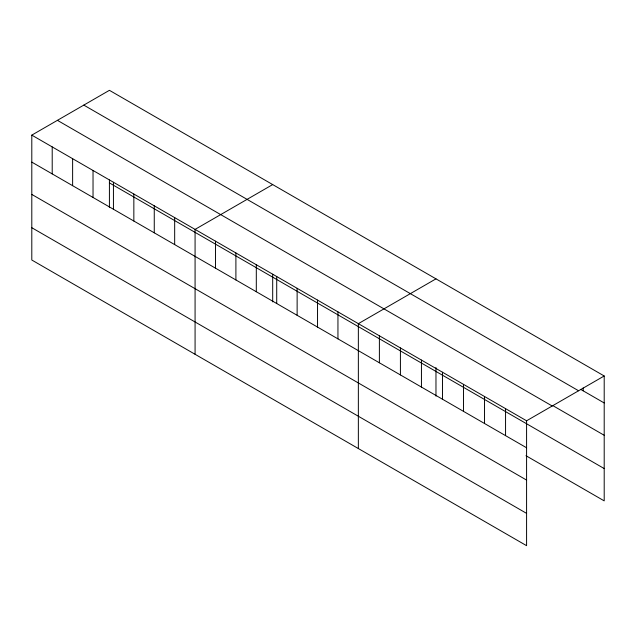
<?xml version="1.0" encoding="UTF-8"?>
<svg xmlns="http://www.w3.org/2000/svg" width="636" height="636" viewBox="0 0 636 636"><rect width="100%" height="100%" fill="white"/><g stroke="black" fill="none" stroke-linecap="round" stroke-linejoin="round"><path stroke-width="0.95" d="M31.8 135.126L526.584 420.786L526.584 545.68L31.8 260.021L31.8 135.126L109.416 90.32L604.2 375.979L604.2 500.874L525.972 455.71M272.693 184.583L195.077 229.397L195.077 354.292M435.97 278.854L358.354 323.66L358.354 448.555M526.584 420.786L604.2 375.979M580.652 389.367L604.2 402.962M83.801 105.107L578.585 390.766M552.891 405.649L604.2 435.278M57.415 120.339L552.199 405.999M109.416 182.906L604.2 468.565M31.8 162.116L526.584 447.776M31.8 194.425L526.584 480.085M31.8 227.712L526.584 513.371M583.172 387.936L583.172 390.822M505.556 408.646L505.556 435.636M484.529 396.506L484.529 423.497M463.501 384.367L463.501 411.357M442.473 372.227L442.473 399.217M435.97 367.521L435.97 396.149M421.445 360.087L421.445 387.07M400.418 347.948L400.418 374.93M379.39 335.808L379.39 362.79M337.947 311.879L337.947 338.869M317.539 300.097L317.539 327.087M297.131 288.315L297.131 315.297M276.716 276.533L276.716 303.515M272.693 274.235L272.693 301.877M256.308 264.743L256.308 291.733M235.9 252.961L235.9 279.951M215.493 241.179L215.493 268.169M174.669 217.615L174.669 244.598M154.262 205.826L154.262 232.816M133.846 194.044L133.846 221.034M113.439 182.262L113.439 209.252M109.416 179.964L109.416 207.606M93.031 170.48L93.031 197.462M72.623 158.698L72.623 185.68M52.208 146.908L52.208 173.898"/></g></svg>
